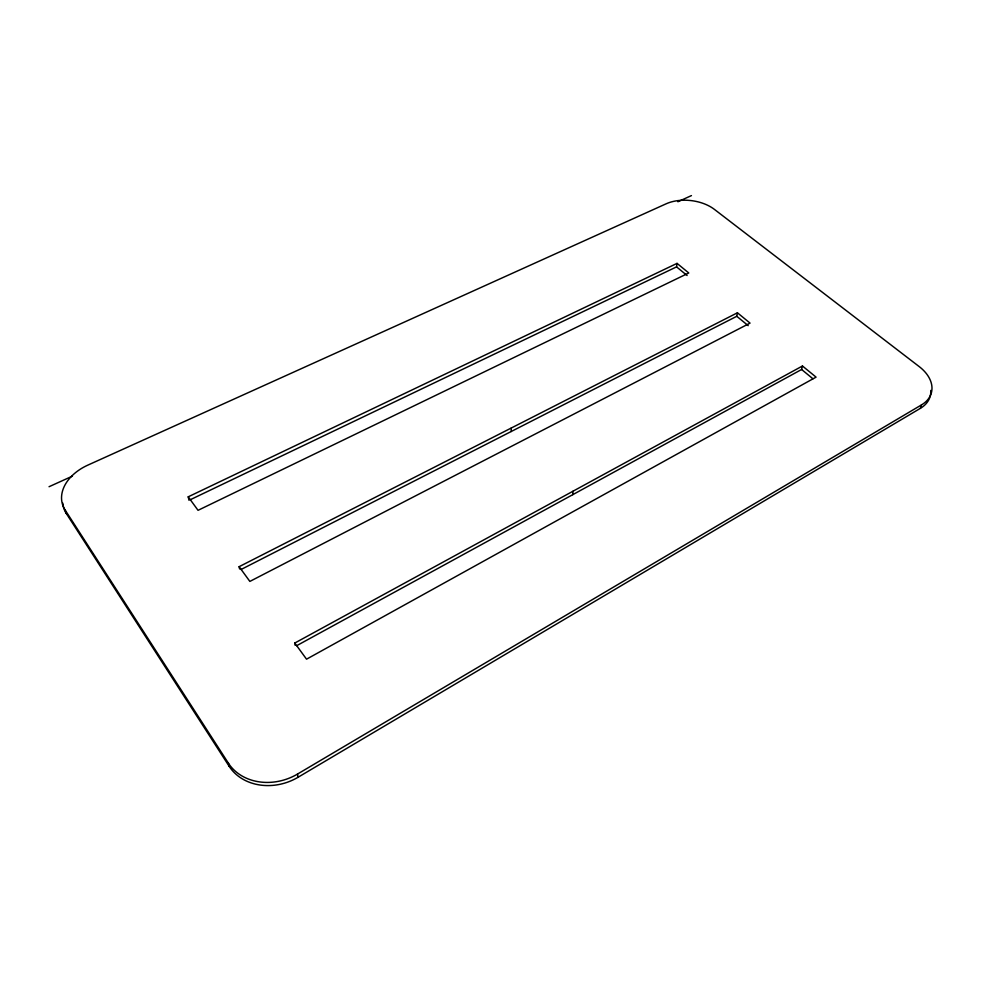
<?xml version="1.0" encoding="UTF-8"?>
<svg xmlns="http://www.w3.org/2000/svg" width="981" height="981" viewBox="0 0 981 981"><rect width="100%" height="100%" fill="white"/><g stroke="black" fill="none" stroke-linecap="round" stroke-linejoin="round"><path stroke-width="1.47" d="M511.187 431.517L511.285 428.01M572.769 494.669L573.039 491.187M190.424 499.66L676.559 266.869L677.049 263.374L688.772 272.976L198.039 510.316L188.217 496.827L677.049 263.374M241.191 569.434L736.78 316.287L737.43 312.792L750.048 323.105L249.861 581.414L239.131 566.687L737.43 312.792M296.691 645.682L801.612 369.481L802.458 365.999L816.069 377.133L306.538 659.183L294.778 643.046L802.458 365.999M920.337 408.366L921.527 404.883A40.184 26.328 14.6 0 0 919.209 366.6L714.438 209.407A34.838 21.374 6.5 0 0 666.087 203.827L87.836 465.129A44.636 31.306 -15.3 0 0 65.126 510.022L66.316 513.517L229.235 766.394A50.632 42.612 -19.3 0 0 298.077 777.259L920.337 408.366A40.086 26.328 14.6 0 0 930.748 390.413M65.126 510.022L228.401 763.193A50.791 42.686 -19.2 0 0 297.476 774.083L921.527 404.883M49.05 486.723L72.422 476.128M677.871 201.755L691.446 195.599M676.559 266.869L687.092 275.502M736.78 316.287L748.209 325.667M801.612 369.481L812.918 378.764M228.401 763.193L229.235 766.394M188.217 496.827L189.039 500.322M239.131 566.687L239.597 568.98M297.476 774.083L298.077 777.259M294.778 643.046L295.158 645.29M66.316 513.517A44.513 31.282 -15.4 0 1 62.796 503.13"/></g></svg>
